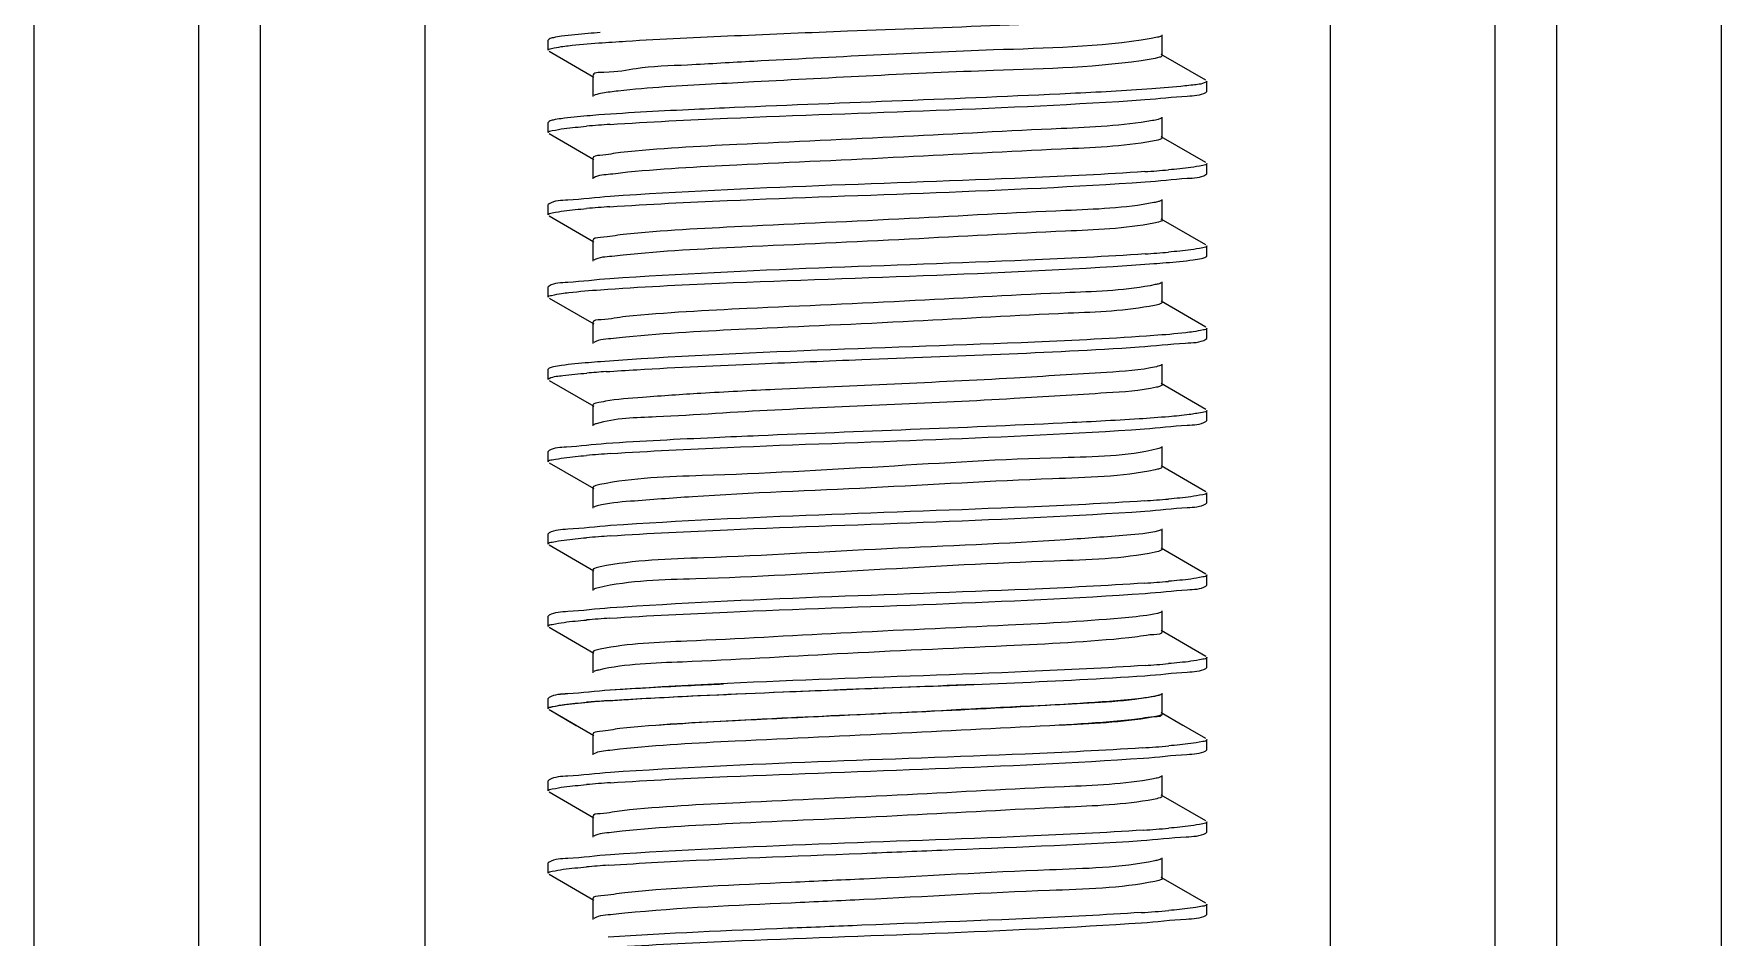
# Model space of a CAD drawing. Extents: x 27938 to 650306, y -92720 to 1524912.
# Drawn here: x 294381.2 to 294869.4, y 845699.8 to 845961.3 of the extents above; entities that cross this region are included whole.
import ezdxf

# ---------------------------------------------------------------- set-up
doc = ezdxf.new("R2010")
doc.units = 0
doc.header["$LTSCALE"] = 1000
doc.header["$MEASUREMENT"] = 0

msp = doc.modelspace()

# ---------------------------------------------------------------- linework, layer by layer
at = {"linetype": 'Continuous'}
for p, q in [((294381.22, 847691.77), (294381.22, 842950.74)), ((294428.85, 847691.77), (294428.85, 842950.74)), ((294446.71, 847691.77), (294446.71, 842950.74)), ((294494.33, 847691.77), (294494.33, 842950.74)), ((294756.27, 847691.77), (294756.27, 842950.74)), ((294803.9, 847691.77), (294803.9, 842950.74)), ((294821.76, 847691.77), (294821.76, 842950.74)), ((294869.39, 847691.77), (294869.39, 842950.74)), ((294530.28, 845959.71), (294530.05, 845959.45)), ((294530.05, 845956.48), (294530.05, 845959.45)), ((294530.05, 845956.48), (294530.05, 845959.45)), ((294530.28, 845956.21), (294543.2, 845948.73)), ((294707.67, 845954.99), (294707.67, 845960.94)), ((294720.33, 845947.81), (294707.41, 845955.29)), ((294542.94, 845949.03), (294542.94, 845943.08)), ((294720.56, 845944.57), (294720.56, 845947.55)), ((294720.56, 845944.57), (294720.56, 845947.55)), ((294543.59, 845943.56), (294543.2, 845943.38)), ((294720.33, 845944.31), (294720.56, 845944.57)), ((294707.67, 845931.17), (294707.67, 845937.13)), ((294530.28, 845935.9), (294530.05, 845935.64)), ((294530.05, 845932.66), (294530.05, 845935.64)), ((294530.05, 845932.66), (294530.05, 845935.64)), ((294530.28, 845932.4), (294543.2, 845924.92)), ((294720.33, 845923.99), (294707.41, 845931.48)), ((294542.94, 845925.22), (294542.94, 845919.27)), ((294720.56, 845920.76), (294720.56, 845923.73)), ((294720.56, 845920.76), (294720.56, 845923.73)), ((294720.33, 845920.5), (294720.56, 845920.76)), ((294707.67, 845907.36), (294707.67, 845913.32)), ((294530.28, 845912.09), (294530.05, 845911.83)), ((294530.05, 845908.85), (294530.05, 845911.83)), ((294530.05, 845908.85), (294530.05, 845911.83)), ((294530.28, 845908.59), (294543.2, 845901.11)), ((294720.33, 845900.18), (294707.41, 845907.66)), ((294542.94, 845901.41), (294542.94, 845895.46)), ((294720.56, 845896.94), (294720.56, 845899.92)), ((294720.56, 845896.94), (294720.56, 845899.92)), ((294720.33, 845896.68), (294720.56, 845896.94)), ((294530.28, 845888.27), (294530.05, 845888.01)), ((294530.05, 845885.04), (294530.05, 845888.01)), ((294530.05, 845885.04), (294530.05, 845888.01)), ((294707.67, 845883.55), (294707.67, 845889.5)), ((294530.28, 845884.78), (294543.2, 845877.29)), ((294720.33, 845876.37), (294707.41, 845883.85)), ((294542.94, 845877.6), (294542.94, 845871.64)), ((294720.56, 845873.13), (294720.56, 845876.11)), ((294720.56, 845873.13), (294720.56, 845876.11)), ((294720.33, 845872.87), (294720.56, 845873.13)), ((294530.28, 845864.46), (294530.05, 845864.2)), ((294530.05, 845861.22), (294530.05, 845864.2)), ((294530.05, 845861.22), (294530.05, 845864.2)), ((294707.67, 845859.74), (294707.67, 845865.69)), ((294530.28, 845860.96), (294543.2, 845853.48)), ((294720.33, 845852.56), (294707.41, 845860.04)), ((294542.94, 845853.78), (294542.94, 845847.83)), ((294720.33, 845849.06), (294720.56, 845849.32)), ((294720.56, 845849.32), (294720.56, 845852.29)), ((294720.56, 845849.32), (294720.56, 845852.29)), ((294530.28, 845840.65), (294530.05, 845840.39)), ((294530.05, 845837.41), (294530.05, 845840.39)), ((294530.05, 845837.41), (294530.05, 845840.39)), ((294707.67, 845835.92), (294707.67, 845841.88)), ((294530.28, 845837.15), (294543.2, 845829.67)), ((294706.33, 845835.24), (294705.62, 845835.08)), ((294720.33, 845828.74), (294707.41, 845836.22)), ((294542.94, 845829.97), (294542.94, 845824.02)), ((294720.33, 845825.24), (294720.56, 845825.51)), ((294720.56, 845825.51), (294720.56, 845828.48)), ((294720.56, 845825.51), (294720.56, 845828.48)), ((294530.28, 845816.84), (294530.05, 845816.58)), ((294530.05, 845813.6), (294530.05, 845816.58)), ((294530.05, 845813.6), (294530.05, 845816.58)), ((294707.67, 845812.11), (294707.67, 845818.06)), ((294530.28, 845813.34), (294543.2, 845805.86)), ((294706.61, 845811.5), (294705.67, 845811.27)), ((294720.33, 845804.93), (294707.41, 845812.41)), ((294542.94, 845806.16), (294542.94, 845800.2)), ((294720.33, 845801.43), (294720.56, 845801.69)), ((294720.56, 845801.69), (294720.56, 845804.67)), ((294720.56, 845801.69), (294720.56, 845804.67)), ((294530.28, 845793.02), (294530.05, 845792.76)), ((294530.05, 845789.79), (294530.05, 845792.76)), ((294530.05, 845789.79), (294530.05, 845792.76)), ((294707.67, 845788.3), (294707.67, 845794.25)), ((294530.28, 845789.53), (294543.2, 845782.04)), ((294720.33, 845781.12), (294707.41, 845788.6)), ((294542.94, 845782.34), (294542.94, 845776.39)), ((294720.56, 845777.88), (294720.56, 845780.86)), ((294720.56, 845777.88), (294720.56, 845780.86)), ((294720.33, 845777.62), (294720.56, 845777.88)), ((294530.28, 845769.21), (294530.05, 845768.95)), ((294530.28, 845769.21), (294530.05, 845768.95)), ((294530.05, 845765.98), (294530.05, 845768.95)), ((294530.05, 845765.98), (294530.05, 845768.95)), ((294530.05, 845765.97), (294530.05, 845768.95)), ((294530.05, 845765.97), (294530.05, 845768.95)), ((294707.67, 845764.49), (294707.67, 845770.44)), ((294707.67, 845764.49), (294707.67, 845770.44)), ((294530.28, 845765.71), (294543.2, 845758.23)), ((294530.28, 845765.71), (294538.15, 845761.15)), ((294720.33, 845757.31), (294707.41, 845764.79)), ((294713.68, 845761.15), (294707.41, 845764.79)), ((294542.94, 845758.53), (294542.94, 845752.58)), ((294720.56, 845754.07), (294720.56, 845757.05)), ((294720.56, 845754.07), (294720.56, 845757.05)), ((294720.33, 845753.81), (294720.56, 845754.07)), ((294707.67, 845740.67), (294707.67, 845746.63)), ((294530.28, 845745.4), (294530.05, 845745.14)), ((294530.05, 845742.16), (294530.05, 845745.14)), ((294530.05, 845742.16), (294530.05, 845745.14)), ((294530.28, 845741.9), (294543.2, 845734.42)), ((294720.33, 845733.49), (294707.41, 845740.98)), ((294542.94, 845734.72), (294542.94, 845728.77)), ((294720.56, 845730.26), (294720.56, 845733.23)), ((294720.56, 845730.26), (294720.56, 845733.23)), ((294720.33, 845730), (294720.56, 845730.26)), ((294707.67, 845716.86), (294707.67, 845722.81)), ((294530.28, 845721.59), (294530.05, 845721.33)), ((294530.05, 845718.35), (294530.05, 845721.33)), ((294530.05, 845718.35), (294530.05, 845721.33)), ((294530.28, 845718.09), (294543.2, 845710.61)), ((294720.33, 845709.68), (294707.41, 845717.16)), ((294542.94, 845710.91), (294542.94, 845704.96)), ((294720.56, 845706.44), (294720.56, 845709.42)), ((294720.56, 845706.44), (294720.56, 845709.42)), ((294720.33, 845706.18), (294720.56, 845706.44))]:
    msp.add_line(p, q, dxfattribs=at)
for centre, radius, start, end in [((294575.37, 845526.82), 409.13, 93.8351, 94.8035), ((294675.29, 846328.92), 408.46, 273.8387, 274.8044), ((294575.21, 845505.03), 407.09, 93.8488, 94.8033), ((294675.39, 846303.94), 407.29, 273.8479, 274.803), ((294573.76, 845475.6), 388.84, 93.9793, 94.8029), ((294575.44, 845430.69), 410, 93.8293, 94.8034), ((294675.13, 846235.62), 410.42, 273.8243, 274.8053), ((294575.37, 845407.71), 409.17, 93.8348, 94.8035), ((294675.29, 846209.89), 408.5, 273.8383, 274.8044), ((294575.21, 845385.91), 407.16, 93.8484, 94.8033), ((294675.39, 846184.88), 407.3, 273.8478, 274.803), ((294575.41, 845359.65), 409.61, 93.832, 94.8034), ((294571.11, 845412.36), 356.73, 94.4326, 94.598), ((294674.47, 846172.47), 418.74, 273.7685, 274.8061), ((294575.45, 845335.31), 410.14, 93.8284, 94.8033), ((294674.84, 846144.01), 414.08, 273.7992, 274.806), ((294574.5, 845323.42), 398.17, 93.9046, 94.8082), ((294673.93, 846131.75), 425.67, 273.7272, 274.8014)]:
    msp.add_arc(centre, radius, start, end, dxfattribs=at)
for points, knots in [([(294583.89, 845960.72), (294594.8, 845961.21), (294635.07, 845962.9), (294675.37, 845964.05), (294704.67, 845966.16)], [0, 0, 0, 0, 0.271117, 1, 1, 1, 1]), ([(294545.11, 845961.61), (294543.95, 845961.53), (294540.21, 845961.23), (294536.46, 845960.9), (294533.89, 845960.53)], [0, 0, 0, 0, 0.307553, 1, 1, 1, 1]), ([(294530.05, 845956.48), (294530.05, 845956.83), (294531.87, 845957.16), (294532.84, 845957.4), (294533.78, 845957.54)], [0, 0, 0, 0, 0.275146, 1, 1, 1, 1]), ([(294533.89, 845960.53), (294533.1, 845960.42), (294531.9, 845960.21), (294530.66, 845959.93), (294530.28, 845959.71)], [0, 0, 0, 0, 0.642818, 1, 1, 1, 1]), ([(294533.78, 845957.54), (294534.47, 845957.64), (294538.08, 845958.09), (294541.71, 845958.38), (294544.65, 845958.6)], [0, 0, 0, 0, 0.191295, 1, 1, 1, 1]), ([(294544.65, 845958.6), (294547.27, 845958.8), (294560.34, 845959.66), (294573.43, 845960.26), (294583.89, 845960.72)], [0, 0, 0, 0, 0.200445, 1, 1, 1, 1]), ([(294704.44, 845959.88), (294689.42, 845957.38), (294650.87, 845956.66), (294612.62, 845954.46), (294589.49, 845953.28)], [0, 0, 0, 0, 0.396629, 1, 1, 1, 1]), ([(294707.4, 845960.64), (294707.07, 845960.45), (294706.07, 845960.18), (294705.07, 845959.98), (294704.44, 845959.88)], [0, 0, 0, 0, 0.371007, 1, 1, 1, 1]), ([(294589.49, 845953.28), (294583.12, 845952.96), (294572.15, 845952.19), (294556.55, 845951.72), (294549.47, 845949.89), (294542.94, 845950.16), (294542.94, 845949.03)], [0, 0, 0, 0, 0.408517, 0.726153, 0.927696, 1, 1, 1, 1]), ([(294704.44, 845953.92), (294689.42, 845951.43), (294650.87, 845950.71), (294612.62, 845948.51), (294589.49, 845947.33)], [0, 0, 0, 0, 0.396629, 1, 1, 1, 1]), ([(294707.67, 845954.99), (294707.66, 845954.66), (294706.14, 845954.27), (294705.25, 845954.06), (294704.44, 845953.92)], [0, 0, 0, 0, 0.282134, 1, 1, 1, 1]), ([(294589.49, 845947.33), (294585.4, 845947.12), (294572.32, 845946.4), (294559.22, 845945.69), (294550.27, 845944.69)], [0, 0, 0, 0, 0.312724, 1, 1, 1, 1]), ([(294716.49, 845946.43), (294715.74, 845946.33), (294711.81, 845945.86), (294707.86, 845945.56), (294704.67, 845945.33)], [0, 0, 0, 0, 0.191606, 1, 1, 1, 1]), ([(294720.56, 845947.55), (294720.56, 845947.42), (294719.09, 845946.52), (294717.78, 845946.61), (294716.49, 845946.43)], [0, 0, 0, 0, 0.088343, 1, 1, 1, 1]), ([(294550.27, 845944.69), (294549.5, 845944.61), (294547.26, 845944.31), (294544.98, 845944.07), (294543.59, 845943.56)], [0, 0, 0, 0, 0.345772, 1, 1, 1, 1]), ([(294548, 845935.03), (294559.29, 845935.8), (294610.83, 845938.28), (294662.44, 845939.47), (294702.64, 845942.21)], [0, 0, 0, 0, 0.219188, 1, 1, 1, 1]), ([(294704.67, 845945.33), (294696.83, 845944.76), (294656.58, 845942.65), (294616.3, 845941.32), (294583.89, 845939.89)], [0, 0, 0, 0, 0.195012, 1, 1, 1, 1]), ([(294702.64, 845942.21), (294706.73, 845942.49), (294712.47, 845943.28), (294718.73, 845943.39), (294720.33, 845944.31)], [0, 0, 0, 0, 0.690234, 1, 1, 1, 1]), ([(294533.78, 845936.7), (294533.02, 845936.59), (294531.85, 845936.39), (294530.65, 845936.11), (294530.28, 845935.9)], [0, 0, 0, 0, 0.641633, 1, 1, 1, 1]), ([(294544.65, 845937.77), (294543.54, 845937.68), (294539.9, 845937.39), (294536.27, 845937.06), (294533.78, 845936.7)], [0, 0, 0, 0, 0.307541, 1, 1, 1, 1]), ([(294583.89, 845939.89), (294580.04, 845939.72), (294566.95, 845939.11), (294553.87, 845938.45), (294544.65, 845937.77)], [0, 0, 0, 0, 0.294264, 1, 1, 1, 1]), ([(294707.4, 845936.83), (294707.12, 845936.66), (294706.27, 845936.41), (294705.42, 845936.23), (294704.88, 845936.14)], [0, 0, 0, 0, 0.377707, 1, 1, 1, 1]), ([(294530.05, 845932.66), (294530.05, 845933.1), (294532.34, 845933.38), (294533.49, 845933.69), (294534.64, 845933.84)], [0, 0, 0, 0, 0.271545, 1, 1, 1, 1]), ([(294704.88, 845936.14), (294696.17, 845934.58), (294672.04, 845933.63), (294632, 845931.39), (294589.48, 845929.49), (294562.15, 845928.1), (294550.97, 845926.91)], [0, 0, 0, 0, 0.172177, 0.467909, 0.781292, 1, 1, 1, 1]), ([(294550.97, 845926.91), (294548.96, 845926.69), (294547.05, 845926.1), (294542.94, 845925.95), (294542.94, 845925.22)], [0, 0, 0, 0, 0.73335, 1, 1, 1, 1]), ([(294704.88, 845930.19), (294696.17, 845928.63), (294672.04, 845927.68), (294632, 845925.44), (294589.48, 845923.54), (294562.15, 845922.15), (294550.97, 845920.96)], [0, 0, 0, 0, 0.172177, 0.467909, 0.781292, 1, 1, 1, 1]), ([(294707.66, 845931.17), (294707.66, 845930.89), (294706.37, 845930.49), (294705.58, 845930.31), (294704.88, 845930.19)], [0, 0, 0, 0, 0.285905, 1, 1, 1, 1]), ([(294720.56, 845923.73), (294720.56, 845923.3), (294718.29, 845923.02), (294717.14, 845922.7), (294715.99, 845922.56)], [0, 0, 0, 0, 0.271629, 1, 1, 1, 1]), ([(294550.97, 845920.96), (294549.99, 845920.85), (294547.42, 845920.47), (294544.63, 845920.4), (294543.2, 845919.57)], [0, 0, 0, 0, 0.372967, 1, 1, 1, 1]), ([(294547.88, 845911.21), (294559.17, 845911.98), (294610.78, 845914.47), (294662.46, 845915.65), (294702.72, 845918.4)], [0, 0, 0, 0, 0.218979, 1, 1, 1, 1]), ([(294702.64, 845921.37), (294691.36, 845920.6), (294639.81, 845918.12), (294588.21, 845916.93), (294548, 845914.19)], [0, 0, 0, 0, 0.219095, 1, 1, 1, 1]), ([(294702.72, 845918.4), (294706.79, 845918.68), (294712.51, 845919.47), (294718.74, 845919.58), (294720.33, 845920.5)], [0, 0, 0, 0, 0.690139, 1, 1, 1, 1]), ([(294548, 845914.19), (294543.9, 845913.91), (294538.15, 845913.12), (294531.88, 845913.01), (294530.28, 845912.09)], [0, 0, 0, 0, 0.690277, 1, 1, 1, 1]), ([(294705.29, 845912.4), (294696.88, 845910.78), (294673.13, 845909.93), (294633.45, 845907.62), (294590.75, 845905.75), (294563.12, 845904.34), (294551.7, 845903.17)], [0, 0, 0, 0, 0.167069, 0.460858, 0.776177, 1, 1, 1, 1]), ([(294707.4, 845913.01), (294707.16, 845912.87), (294706.45, 845912.65), (294705.74, 845912.49), (294705.29, 845912.4)], [0, 0, 0, 0, 0.385224, 1, 1, 1, 1]), ([(294530.05, 845908.85), (294530.05, 845909.28), (294532.32, 845909.57), (294533.47, 845909.88), (294534.62, 845910.03)], [0, 0, 0, 0, 0.271633, 1, 1, 1, 1]), ([(294707.66, 845907.36), (294707.66, 845907.11), (294706.58, 845906.72), (294705.89, 845906.57), (294705.29, 845906.45)], [0, 0, 0, 0, 0.290456, 1, 1, 1, 1]), ([(294551.7, 845903.17), (294549.51, 845902.95), (294547.45, 845902.29), (294542.94, 845902.2), (294542.95, 845901.41)], [0, 0, 0, 0, 0.734177, 1, 1, 1, 1]), ([(294705.29, 845906.45), (294696.88, 845904.83), (294673.13, 845903.98), (294633.45, 845901.66), (294590.75, 845899.8), (294563.12, 845898.39), (294551.7, 845897.22)], [0, 0, 0, 0, 0.167069, 0.460858, 0.776177, 1, 1, 1, 1]), ([(294720.56, 845899.92), (294720.56, 845899.49), (294718.28, 845899.2), (294717.13, 845898.89), (294715.98, 845898.74)], [0, 0, 0, 0, 0.271602, 1, 1, 1, 1]), ([(294551.7, 845897.22), (294550.63, 845897.11), (294547.82, 845896.7), (294544.76, 845896.66), (294543.2, 845895.76)], [0, 0, 0, 0, 0.374915, 1, 1, 1, 1]), ([(294545.16, 845887.2), (294556.62, 845888.04), (294609.99, 845890.65), (294663.44, 845891.7), (294705.27, 845894.77)], [0, 0, 0, 0, 0.215017, 1, 1, 1, 1]), ([(294702.72, 845897.56), (294691.43, 845896.79), (294639.82, 845894.3), (294588.14, 845893.12), (294547.88, 845890.37)], [0, 0, 0, 0, 0.219017, 1, 1, 1, 1]), ([(294705.27, 845894.77), (294706.43, 845894.85), (294710.23, 845895.15), (294714.03, 845895.49), (294716.64, 845895.85)], [0, 0, 0, 0, 0.307338, 1, 1, 1, 1]), ([(294716.64, 845895.85), (294717.45, 845895.97), (294718.68, 845896.18), (294719.94, 845896.46), (294720.33, 845896.68)], [0, 0, 0, 0, 0.643592, 1, 1, 1, 1]), ([(294547.88, 845890.37), (294543.81, 845890.09), (294538.1, 845889.3), (294531.87, 845889.19), (294530.28, 845888.27)], [0, 0, 0, 0, 0.690149, 1, 1, 1, 1]), ([(294705.67, 845888.67), (294697.56, 845886.96), (294674.2, 845886.24), (294634.91, 845883.84), (294592.04, 845882.02), (294564.12, 845880.59), (294552.46, 845879.44)], [0, 0, 0, 0, 0.161939, 0.453776, 0.771039, 1, 1, 1, 1]), ([(294707.4, 845889.2), (294707.2, 845889.08), (294706.62, 845888.88), (294706.03, 845888.74), (294705.67, 845888.67)], [0, 0, 0, 0, 0.393704, 1, 1, 1, 1]), ([(294530.05, 845885.04), (294530.05, 845885.41), (294531.94, 845885.73), (294532.94, 845885.98), (294533.9, 845886.12)], [0, 0, 0, 0, 0.274546, 1, 1, 1, 1]), ([(294533.9, 845886.12), (294534.62, 845886.22), (294538.36, 845886.68), (294542.12, 845886.98), (294545.16, 845887.2)], [0, 0, 0, 0, 0.19129, 1, 1, 1, 1]), ([(294707.66, 845883.55), (294707.66, 845883.31), (294706.68, 845882.93), (294706.03, 845882.78), (294705.47, 845882.67)], [0, 0, 0, 0, 0.292762, 1, 1, 1, 1]), ([(294552.46, 845879.44), (294550.08, 845879.2), (294547.85, 845878.47), (294542.94, 845878.46), (294542.95, 845877.6)], [0, 0, 0, 0, 0.734857, 1, 1, 1, 1]), ([(294705.47, 845882.67), (294697.25, 845881.02), (294673.84, 845880.23), (294634.53, 845877.89), (294591.83, 845876.05), (294564.05, 845874.63), (294552.46, 845873.48)], [0, 0, 0, 0, 0.164046, 0.455922, 0.77202, 1, 1, 1, 1]), ([(294552.46, 845873.48), (294551.28, 845873.37), (294548.23, 845872.93), (294544.89, 845872.92), (294543.2, 845871.94)], [0, 0, 0, 0, 0.376685, 1, 1, 1, 1]), ([(294705.27, 845873.93), (294693.77, 845873.09), (294640.4, 845870.49), (294586.95, 845869.44), (294545.16, 845866.37)], [0, 0, 0, 0, 0.215701, 1, 1, 1, 1]), ([(294716.64, 845875.02), (294715.92, 845874.92), (294712.14, 845874.46), (294708.34, 845874.16), (294705.27, 845873.93)], [0, 0, 0, 0, 0.191465, 1, 1, 1, 1]), ([(294720.56, 845876.11), (294720.56, 845875.73), (294718.64, 845875.42), (294717.63, 845875.16), (294716.64, 845875.02)], [0, 0, 0, 0, 0.27426, 1, 1, 1, 1]), ([(294590.91, 845865.78), (294600.87, 845866.2), (294637.58, 845867.71), (294674.3, 845868.91), (294701.01, 845870.66)], [0, 0, 0, 0, 0.271359, 1, 1, 1, 1]), ([(294701.01, 845870.66), (294705.49, 845870.95), (294711.75, 845871.82), (294718.59, 845871.88), (294720.33, 845872.87)], [0, 0, 0, 0, 0.691739, 1, 1, 1, 1]), ([(294533.9, 845865.28), (294533.11, 845865.17), (294531.9, 845864.96), (294530.66, 845864.68), (294530.28, 845864.46)], [0, 0, 0, 0, 0.642986, 1, 1, 1, 1]), ([(294545.16, 845866.37), (294544.01, 845866.28), (294540.25, 845865.98), (294536.49, 845865.65), (294533.9, 845865.28)], [0, 0, 0, 0, 0.307532, 1, 1, 1, 1]), ([(294546.77, 845863.5), (294549.75, 845863.71), (294564.45, 845864.63), (294579.17, 845865.28), (294590.91, 845865.78)], [0, 0, 0, 0, 0.202501, 1, 1, 1, 1]), ([(294706.02, 845864.93), (294701.3, 845863.84), (294687.46, 845863.07), (294650.72, 845860.61), (294618.65, 845859.48), (294595.57, 845858.34)], [0, 0, 0, 0, 0.131194, 0.373535, 1, 1, 1, 1]), ([(294707.4, 845865.39), (294707.23, 845865.29), (294706.77, 845865.12), (294706.3, 845865), (294706.02, 845864.93)], [0, 0, 0, 0, 0.40332, 1, 1, 1, 1]), ([(294530.05, 845861.22), (294530.05, 845861.36), (294531.6, 845862.28), (294532.97, 845862.18), (294534.32, 845862.36)], [0, 0, 0, 0, 0.087421, 1, 1, 1, 1]), ([(294706.02, 845858.98), (294701.3, 845857.89), (294687.46, 845857.12), (294650.72, 845854.66), (294618.65, 845853.52), (294595.57, 845852.38)], [0, 0, 0, 0, 0.131194, 0.373535, 1, 1, 1, 1]), ([(294707.66, 845859.74), (294707.66, 845859.55), (294706.95, 845859.2), (294706.44, 845859.07), (294706.02, 845858.98)], [0, 0, 0, 0, 0.302831, 1, 1, 1, 1]), ([(294595.57, 845858.34), (294588.44, 845857.98), (294575.58, 845857.34), (294559.64, 845856.25), (294548.83, 845855.41), (294544.7, 845854.54), (294542.94, 845854.14), (294542.95, 845853.78)], [0, 0, 0, 0, 0.404312, 0.722616, 0.926229, 0.979509, 1, 1, 1, 1]), ([(294595.57, 845852.38), (294584.12, 845851.82), (294567.03, 845850.39), (294549.52, 845850.06), (294543.96, 845848.43)], [0, 0, 0, 0, 0.664278, 1, 1, 1, 1]), ([(294701.01, 845849.82), (294693.62, 845849.34), (294656.93, 845847.45), (294620.22, 845846.19), (294590.91, 845844.94)], [0, 0, 0, 0, 0.201596, 1, 1, 1, 1]), ([(294702.51, 845846.95), (294706.63, 845847.23), (294712.42, 845848.03), (294718.72, 845848.13), (294720.33, 845849.06)], [0, 0, 0, 0, 0.690375, 1, 1, 1, 1]), ([(294720.56, 845852.29), (294720.56, 845851.82), (294718.03, 845851.56), (294716.78, 845851.21), (294715.51, 845851.06)], [0, 0, 0, 0, 0.270133, 1, 1, 1, 1]), ([(294543.96, 845848.43), (294543.81, 845848.38), (294543.55, 845848.3), (294543.3, 845848.19), (294543.2, 845848.13)], [0, 0, 0, 0, 0.571302, 1, 1, 1, 1]), ([(294590.91, 845844.94), (294586.62, 845844.76), (294571.9, 845844.11), (294557.19, 845843.4), (294546.77, 845842.67)], [0, 0, 0, 0, 0.291422, 1, 1, 1, 1]), ([(294548.06, 845839.78), (294559.33, 845840.55), (294610.81, 845843.03), (294662.36, 845844.22), (294702.51, 845846.95)], [0, 0, 0, 0, 0.219183, 1, 1, 1, 1]), ([(294546.77, 845842.67), (294542.96, 845842.4), (294537.6, 845841.66), (294531.78, 845841.51), (294530.28, 845840.65)], [0, 0, 0, 0, 0.688907, 1, 1, 1, 1]), ([(294706.33, 845841.19), (294697.38, 845838.9), (294670.57, 845838.74), (294626.81, 845835.9), (294582.27, 845833.48), (294554.68, 845832.83), (294544.98, 845830.81)], [0, 0, 0, 0, 0.171431, 0.491399, 0.816224, 1, 1, 1, 1]), ([(294707.4, 845841.58), (294707.27, 845841.5), (294706.91, 845841.35), (294706.55, 845841.25), (294706.33, 845841.19)], [0, 0, 0, 0, 0.414289, 1, 1, 1, 1]), ([(294530.05, 845837.41), (294530.05, 845837.85), (294532.34, 845838.13), (294533.5, 845838.44), (294534.65, 845838.59)], [0, 0, 0, 0, 0.271499, 1, 1, 1, 1]), ([(294705.62, 845835.08), (294695.91, 845833.06), (294668.26, 845832.46), (294623.77, 845829.67), (294582.94, 845828.21), (294556.62, 845826.19), (294547.36, 845825.5), (294544.24, 845824.69)], [0, 0, 0, 0, 0.184068, 0.509201, 0.829117, 0.940109, 1, 1, 1, 1]), ([(294707.66, 845835.92), (294707.66, 845835.76), (294707.11, 845835.44), (294706.67, 845835.33), (294706.33, 845835.24)], [0, 0, 0, 0, 0.311313, 1, 1, 1, 1]), ([(294544.98, 845830.81), (294544.46, 845830.71), (294543.85, 845830.57), (294542.95, 845830.19), (294542.95, 845829.97)], [0, 0, 0, 0, 0.705293, 1, 1, 1, 1]), ([(294544.24, 845824.69), (294544.03, 845824.64), (294543.68, 845824.53), (294543.34, 845824.4), (294543.21, 845824.32)], [0, 0, 0, 0, 0.58408, 1, 1, 1, 1]), ([(294702.51, 845826.11), (294691.23, 845825.34), (294639.75, 845822.87), (294588.2, 845821.67), (294548.06, 845818.94)], [0, 0, 0, 0, 0.219354, 1, 1, 1, 1]), ([(294702.63, 845823.14), (294706.73, 845823.42), (294712.47, 845824.22), (294718.73, 845824.33), (294720.33, 845825.24)], [0, 0, 0, 0, 0.690237, 1, 1, 1, 1]), ([(294720.56, 845828.48), (294720.56, 845828.05), (294718.28, 845827.76), (294717.13, 845827.45), (294715.99, 845827.3)], [0, 0, 0, 0, 0.271599, 1, 1, 1, 1]), ([(294548.01, 845815.96), (294559.29, 845816.73), (294610.83, 845819.21), (294662.44, 845820.4), (294702.63, 845823.14)], [0, 0, 0, 0, 0.219191, 1, 1, 1, 1]), ([(294530.05, 845813.6), (294530.05, 845814.03), (294532.34, 845814.32), (294533.49, 845814.63), (294534.64, 845814.78)], [0, 0, 0, 0, 0.271543, 1, 1, 1, 1]), ([(294548.06, 845818.94), (294543.94, 845818.66), (294538.17, 845817.87), (294531.89, 845817.76), (294530.28, 845816.84)], [0, 0, 0, 0, 0.690331, 1, 1, 1, 1]), ([(294706.61, 845817.46), (294703.63, 845816.6), (294694.56, 845815.96), (294668.46, 845813.88), (294627.55, 845812.46), (294582.79, 845809.65), (294554.89, 845809.03), (294545.04, 845807.01)], [0, 0, 0, 0, 0.057446, 0.166902, 0.486553, 0.813832, 1, 1, 1, 1]), ([(294707.4, 845817.76), (294707.3, 845817.7), (294707.04, 845817.59), (294706.77, 845817.5), (294706.61, 845817.46)], [0, 0, 0, 0, 0.426856, 1, 1, 1, 1]), ([(294705.67, 845811.27), (294696.08, 845809.26), (294668.74, 845808.63), (294624.48, 845806.17), (294580.65, 845803.49), (294553.73, 845803.11), (294544.55, 845800.95)], [0, 0, 0, 0, 0.181951, 0.50465, 0.824728, 1, 1, 1, 1]), ([(294707.66, 845812.11), (294707.66, 845811.98), (294707.25, 845811.68), (294706.88, 845811.58), (294706.61, 845811.5)], [0, 0, 0, 0, 0.321911, 1, 1, 1, 1]), ([(294545.04, 845807.01), (294544.51, 845806.91), (294543.88, 845806.76), (294542.95, 845806.38), (294542.95, 845806.16)], [0, 0, 0, 0, 0.706048, 1, 1, 1, 1]), ([(294544.55, 845800.95), (294544.27, 845800.89), (294543.82, 845800.77), (294543.37, 845800.6), (294543.21, 845800.51)], [0, 0, 0, 0, 0.595248, 1, 1, 1, 1]), ([(294702.63, 845802.31), (294691.36, 845801.54), (294639.81, 845799.05), (294588.21, 845797.86), (294548.01, 845795.13)], [0, 0, 0, 0, 0.2191, 1, 1, 1, 1]), ([(294702.72, 845799.34), (294706.79, 845799.61), (294712.51, 845800.4), (294718.74, 845800.52), (294720.33, 845801.43)], [0, 0, 0, 0, 0.69014, 1, 1, 1, 1]), ([(294720.56, 845804.67), (294720.56, 845804.24), (294718.29, 845803.95), (294717.14, 845803.64), (294715.99, 845803.49)], [0, 0, 0, 0, 0.271629, 1, 1, 1, 1]), ([(294548.01, 845795.13), (294543.9, 845794.85), (294538.15, 845794.05), (294531.88, 845793.94), (294530.28, 845793.02)], [0, 0, 0, 0, 0.690279, 1, 1, 1, 1]), ([(294547.89, 845792.14), (294559.17, 845792.91), (294610.78, 845795.4), (294662.46, 845796.59), (294702.72, 845799.34)], [0, 0, 0, 0, 0.218987, 1, 1, 1, 1]), ([(294530.05, 845789.79), (294530.05, 845790.22), (294532.32, 845790.5), (294533.47, 845790.82), (294534.62, 845790.96)], [0, 0, 0, 0, 0.27163, 1, 1, 1, 1]), ([(294698.05, 845792.4), (294686.44, 845791.26), (294658.65, 845789.83), (294615.96, 845788), (294576.7, 845785.66), (294553.32, 845784.87), (294545.12, 845783.22)], [0, 0, 0, 0, 0.228484, 0.544623, 0.836244, 1, 1, 1, 1]), ([(294707.41, 845793.95), (294707.07, 845793.76), (294703.96, 845792.93), (294700.82, 845792.67), (294698.05, 845792.4)], [0, 0, 0, 0, 0.122149, 1, 1, 1, 1]), ([(294698.05, 845786.45), (294686.27, 845785.29), (294658.12, 845783.85), (294615.01, 845782.05), (294575.8, 845779.55), (294552.57, 845778.96), (294544.65, 845777.16)], [0, 0, 0, 0, 0.230953, 0.550009, 0.841524, 1, 1, 1, 1]), ([(294707.66, 845788.3), (294707.67, 845787.43), (294702.7, 845787.42), (294700.45, 845786.68), (294698.05, 845786.45)], [0, 0, 0, 0, 0.265061, 1, 1, 1, 1]), ([(294545.12, 845783.22), (294544.57, 845783.11), (294543.93, 845782.96), (294542.95, 845782.58), (294542.95, 845782.34)], [0, 0, 0, 0, 0.707083, 1, 1, 1, 1]), ([(294720.56, 845780.86), (294720.56, 845780.42), (294718.28, 845780.14), (294717.13, 845779.83), (294715.98, 845779.68)], [0, 0, 0, 0, 0.271603, 1, 1, 1, 1]), ([(294544.65, 845777.16), (294544.35, 845777.1), (294543.86, 845776.97), (294543.38, 845776.8), (294543.21, 845776.69)], [0, 0, 0, 0, 0.598262, 1, 1, 1, 1]), ([(294702.72, 845778.5), (294691.43, 845777.73), (294639.82, 845775.24), (294588.14, 845774.06), (294547.89, 845771.31)], [0, 0, 0, 0, 0.219015, 1, 1, 1, 1]), ([(294702.67, 845775.52), (294706.76, 845775.8), (294712.49, 845776.59), (294718.73, 845776.7), (294720.33, 845777.62)], [0, 0, 0, 0, 0.690177, 1, 1, 1, 1]), ([(294547.89, 845771.31), (294543.81, 845771.03), (294538.1, 845770.24), (294531.87, 845770.12), (294530.28, 845769.21)], [0, 0, 0, 0, 0.690152, 1, 1, 1, 1]), ([(294547.93, 845771.31), (294543.85, 845771.03), (294538.12, 845770.24), (294531.87, 845770.13), (294530.28, 845769.21)], [0, 0, 0, 0, 0.690202, 1, 1, 1, 1]), ([(294543.54, 845768.01), (294547.01, 845768.28), (294565.21, 845769.46), (294583.43, 845770.22), (294598.16, 845770.83)], [0, 0, 0, 0, 0.191198, 1, 1, 1, 1]), ([(294580.8, 845773.06), (294577.66, 845772.92), (294566.71, 845772.41), (294555.75, 845771.85), (294547.93, 845771.31)], [0, 0, 0, 0, 0.286136, 1, 1, 1, 1]), ([(294548.03, 845768.34), (294554.96, 845768.81), (294590.06, 845770.67), (294625.2, 845771.89), (294653.39, 845773.06)], [0, 0, 0, 0, 0.197351, 1, 1, 1, 1]), ([(294598.16, 845770.83), (294607.85, 845771.23), (294642.69, 845772.65), (294677.56, 845773.81), (294702.67, 845775.52)], [0, 0, 0, 0, 0.278136, 1, 1, 1, 1]), ([(294530.05, 845765.98), (294530.05, 845766.41), (294532.34, 845766.69), (294533.5, 845767.01), (294534.65, 845767.16)], [0, 0, 0, 0, 0.271516, 1, 1, 1, 1]), ([(294530.05, 845765.97), (294530.05, 845766.28), (294531.55, 845766.62), (294532.39, 845766.82), (294533.17, 845766.95)], [0, 0, 0, 0, 0.278908, 1, 1, 1, 1]), ([(294533.17, 845766.95), (294533.76, 845767.04), (294536.86, 845767.46), (294539.98, 845767.73), (294542.51, 845767.93)], [0, 0, 0, 0, 0.190214, 1, 1, 1, 1]), ([(294704.75, 845769.43), (294695.95, 845767.89), (294671.7, 845766.91), (294631.55, 845764.69), (294589.09, 845762.78), (294561.86, 845761.4), (294550.75, 845760.2)], [0, 0, 0, 0, 0.173733, 0.470057, 0.78285, 1, 1, 1, 1]), ([(294698.81, 845768.66), (294693.13, 845768.09), (294660.82, 845765.91), (294628.47, 845764.67), (294601.83, 845763.39)], [0, 0, 0, 0, 0.176303, 1, 1, 1, 1]), ([(294707.41, 845770.14), (294707.09, 845769.95), (294704.24, 845769.17), (294701.35, 845768.92), (294698.81, 845768.66)], [0, 0, 0, 0, 0.124256, 1, 1, 1, 1]), ([(294707.4, 845770.14), (294707.1, 845769.97), (294706.21, 845769.71), (294705.31, 845769.53), (294704.75, 845769.43)], [0, 0, 0, 0, 0.375581, 1, 1, 1, 1]), ([(294704.75, 845763.48), (294695.95, 845761.94), (294671.7, 845760.96), (294631.55, 845758.74), (294589.09, 845756.83), (294561.86, 845755.45), (294550.75, 845754.24)], [0, 0, 0, 0, 0.173733, 0.470057, 0.78285, 1, 1, 1, 1]), ([(294601.83, 845763.39), (294598.06, 845763.21), (294584.73, 845762.55), (294571.4, 845761.84), (294561.86, 845761.15)], [0, 0, 0, 0, 0.28332, 1, 1, 1, 1]), ([(294698.81, 845762.71), (294697.42, 845762.57), (294690.45, 845761.94), (294683.48, 845761.49), (294677.9, 845761.16)], [0, 0, 0, 0, 0.200678, 1, 1, 1, 1]), ([(294707.66, 845764.49), (294707.67, 845763.68), (294703.11, 845763.6), (294701.02, 845762.94), (294698.81, 845762.71)], [0, 0, 0, 0, 0.265734, 1, 1, 1, 1]), ([(294707.67, 845764.49), (294707.66, 845764.19), (294706.3, 845763.79), (294705.49, 845763.6), (294704.75, 845763.48)], [0, 0, 0, 0, 0.284681, 1, 1, 1, 1]), ([(294550.75, 845760.2), (294548.8, 845759.99), (294546.94, 845759.41), (294542.94, 845759.25), (294542.94, 845758.53)], [0, 0, 0, 0, 0.733065, 1, 1, 1, 1]), ([(294720.56, 845757.05), (294720.56, 845756.61), (294718.24, 845756.33), (294717.07, 845756.01), (294715.91, 845755.86)], [0, 0, 0, 0, 0.271295, 1, 1, 1, 1]), ([(294550.75, 845754.24), (294549.81, 845754.14), (294547.3, 845753.77), (294544.59, 845753.69), (294543.2, 845752.88)], [0, 0, 0, 0, 0.372335, 1, 1, 1, 1]), ([(294702, 845754.64), (294690.69, 845753.88), (294639.37, 845751.42), (294587.98, 845750.22), (294548.03, 845747.51)], [0, 0, 0, 0, 0.220579, 1, 1, 1, 1]), ([(294548.07, 845744.53), (294559.31, 845745.3), (294610.71, 845747.77), (294662.18, 845748.97), (294702.28, 845751.68)], [0, 0, 0, 0, 0.218972, 1, 1, 1, 1]), ([(294702.28, 845751.68), (294706.46, 845751.96), (294712.32, 845752.78), (294718.7, 845752.87), (294720.33, 845753.81)], [0, 0, 0, 0, 0.690613, 1, 1, 1, 1]), ([(294548.03, 845747.51), (294543.92, 845747.23), (294538.16, 845746.43), (294531.88, 845746.32), (294530.28, 845745.4)], [0, 0, 0, 0, 0.690305, 1, 1, 1, 1]), ([(294707.4, 845746.33), (294707.15, 845746.18), (294706.4, 845745.94), (294705.64, 845745.78), (294705.17, 845745.69)], [0, 0, 0, 0, 0.382833, 1, 1, 1, 1]), ([(294530.05, 845742.16), (294530.05, 845742.6), (294532.34, 845742.88), (294533.5, 845743.2), (294534.66, 845743.35)], [0, 0, 0, 0, 0.271492, 1, 1, 1, 1]), ([(294705.17, 845745.69), (294696.66, 845744.09), (294672.8, 845743.21), (294633.01, 845740.92), (294590.36, 845739.04), (294562.82, 845737.64), (294551.47, 845736.46)], [0, 0, 0, 0, 0.168631, 0.463014, 0.777741, 1, 1, 1, 1]), ([(294705.17, 845739.74), (294696.66, 845738.14), (294672.8, 845737.26), (294633.01, 845734.97), (294590.36, 845733.09), (294562.82, 845731.69), (294551.47, 845730.51)], [0, 0, 0, 0, 0.168631, 0.463014, 0.777741, 1, 1, 1, 1]), ([(294707.66, 845740.67), (294707.66, 845740.41), (294706.52, 845740.02), (294705.8, 845739.86), (294705.17, 845739.74)], [0, 0, 0, 0, 0.288971, 1, 1, 1, 1]), ([(294551.47, 845736.46), (294549.34, 845736.24), (294547.32, 845735.6), (294542.94, 845735.5), (294542.94, 845734.72)], [0, 0, 0, 0, 0.733941, 1, 1, 1, 1]), ([(294720.56, 845733.23), (294720.56, 845732.8), (294718.27, 845732.51), (294717.11, 845732.2), (294715.96, 845732.05)], [0, 0, 0, 0, 0.27148, 1, 1, 1, 1]), ([(294551.47, 845730.51), (294550.43, 845730.4), (294547.69, 845730), (294544.72, 845729.95), (294543.2, 845729.07)], [0, 0, 0, 0, 0.37434, 1, 1, 1, 1]), ([(294702.28, 845730.85), (294690.99, 845730.08), (294639.59, 845727.61), (294588.12, 845726.42), (294548.07, 845723.7)], [0, 0, 0, 0, 0.219886, 1, 1, 1, 1]), ([(294620.76, 845724.12), (294628.47, 845724.43), (294655.42, 845725.52), (294682.39, 845726.55), (294701.6, 845727.82)], [0, 0, 0, 0, 0.286007, 1, 1, 1, 1]), ([(294701.6, 845727.82), (294705.94, 845728.11), (294712.02, 845728.95), (294718.64, 845729.03), (294720.33, 845730)], [0, 0, 0, 0, 0.691254, 1, 1, 1, 1]), ([(294548.07, 845723.7), (294543.95, 845723.42), (294538.18, 845722.62), (294531.89, 845722.51), (294530.28, 845721.59)], [0, 0, 0, 0, 0.690338, 1, 1, 1, 1]), ([(294547.39, 845720.67), (294552.18, 845721), (294576.62, 845722.41), (294601.09, 845723.34), (294620.76, 845724.12)], [0, 0, 0, 0, 0.196017, 1, 1, 1, 1]), ([(294705.56, 845721.96), (294695.55, 845719.91), (294667.24, 845719.32), (294639.26, 845717.5), (294621.38, 845716.68)], [0, 0, 0, 0, 0.363233, 1, 1, 1, 1]), ([(294707.4, 845722.51), (294707.19, 845722.39), (294706.57, 845722.18), (294705.94, 845722.03), (294705.56, 845721.96)], [0, 0, 0, 0, 0.391017, 1, 1, 1, 1]), ([(294530.05, 845718.35), (294530.05, 845718.76), (294532.2, 845719.06), (294533.3, 845719.35), (294534.38, 845719.5)], [0, 0, 0, 0, 0.272443, 1, 1, 1, 1]), ([(294552.22, 845712.72), (294549.9, 845712.49), (294547.73, 845711.79), (294542.94, 845711.75), (294542.95, 845710.91)], [0, 0, 0, 0, 0.734703, 1, 1, 1, 1]), ([(294621.38, 845716.68), (294614.35, 845716.36), (294591.29, 845715.23), (294568.2, 845714.32), (294552.22, 845712.72)], [0, 0, 0, 0, 0.304662, 1, 1, 1, 1]), ([(294705.56, 845716), (294695.55, 845713.95), (294667.24, 845713.37), (294639.26, 845711.55), (294621.38, 845710.73)], [0, 0, 0, 0, 0.363233, 1, 1, 1, 1]), ([(294707.66, 845716.86), (294707.66, 845716.63), (294706.72, 845716.26), (294706.09, 845716.11), (294705.56, 845716)], [0, 0, 0, 0, 0.294214, 1, 1, 1, 1]), ([(294621.38, 845710.73), (294614.35, 845710.4), (294591.29, 845709.28), (294568.2, 845708.37), (294552.22, 845706.77)], [0, 0, 0, 0, 0.304662, 1, 1, 1, 1]), ([(294720.56, 845709.42), (294720.56, 845708.97), (294718.15, 845708.69), (294716.95, 845708.36), (294715.74, 845708.21)], [0, 0, 0, 0, 0.270823, 1, 1, 1, 1]), ([(294552.22, 845706.77), (294551.08, 845706.66), (294548.1, 845706.23), (294544.85, 845706.21), (294543.2, 845705.26)], [0, 0, 0, 0, 0.376214, 1, 1, 1, 1]), ([(294620.76, 845703.29), (294613.65, 845703), (294589.19, 845702), (294564.72, 845701.03), (294547.39, 845699.84)], [0, 0, 0, 0, 0.290714, 1, 1, 1, 1]), ([(294548.67, 845696.95), (294559.87, 845697.7), (294610.88, 845700.15), (294661.96, 845701.37), (294701.72, 845704.02)], [0, 0, 0, 0, 0.219814, 1, 1, 1, 1]), ([(294701.6, 845706.99), (294696.26, 845706.63), (294669.32, 845705.15), (294642.36, 845704.15), (294620.76, 845703.29)], [0, 0, 0, 0, 0.198662, 1, 1, 1, 1]), ([(294701.72, 845704.02), (294706.03, 845704.31), (294712.07, 845705.14), (294718.65, 845705.22), (294720.33, 845706.18)], [0, 0, 0, 0, 0.691163, 1, 1, 1, 1])]:
    msp.add_open_spline(points, degree=3, knots=knots, dxfattribs=at)
for points in [[(294534.64, 845933.84), (294536.79, 845934.12), (294538.95, 845934.32), (294541.11, 845934.51)], [(294715.99, 845922.56), (294713.84, 845922.27), (294711.67, 845922.07), (294709.5, 845921.89)], [(294534.62, 845910.03), (294536.78, 845910.31), (294538.95, 845910.51), (294541.12, 845910.7)], [(294715.98, 845898.74), (294713.82, 845898.46), (294711.66, 845898.26), (294709.49, 845898.08)], [(294534.32, 845862.36), (294536.61, 845862.67), (294538.9, 845862.88), (294541.2, 845863.08)], [(294709.57, 845850.46), (294706.72, 845850.21), (294703.87, 845850.01), (294701.01, 845849.82)], [(294715.51, 845851.06), (294713.53, 845850.81), (294711.55, 845850.63), (294709.57, 845850.46)], [(294534.65, 845838.59), (294536.8, 845838.87), (294538.95, 845839.07), (294541.11, 845839.26)], [(294715.99, 845827.3), (294713.84, 845827.02), (294711.68, 845826.82), (294709.52, 845826.64)], [(294534.64, 845814.78), (294536.79, 845815.06), (294538.95, 845815.26), (294541.11, 845815.44)], [(294715.99, 845803.49), (294713.84, 845803.21), (294711.67, 845803.01), (294709.5, 845802.83)], [(294534.62, 845790.96), (294536.78, 845791.25), (294538.95, 845791.45), (294541.12, 845791.63)], [(294715.98, 845779.68), (294713.82, 845779.4), (294711.66, 845779.2), (294709.49, 845779.01)], [(294534.65, 845767.16), (294536.8, 845767.44), (294538.95, 845767.64), (294541.11, 845767.82)], [(294715.91, 845755.86), (294713.8, 845755.58), (294711.68, 845755.39), (294709.56, 845755.21)], [(294534.66, 845743.35), (294536.8, 845743.62), (294538.95, 845743.82), (294541.11, 845744.01)], [(294715.96, 845732.05), (294713.82, 845731.77), (294711.68, 845731.57), (294709.54, 845731.39)], [(294534.38, 845719.5), (294536.62, 845719.8), (294538.88, 845720), (294541.13, 845720.2)], [(294715.74, 845708.21), (294713.69, 845707.95), (294711.63, 845707.76), (294709.56, 845707.58)]]:
    msp.add_open_spline(points, degree=3, dxfattribs=at)

doc.saveas('drawing.dxf')
